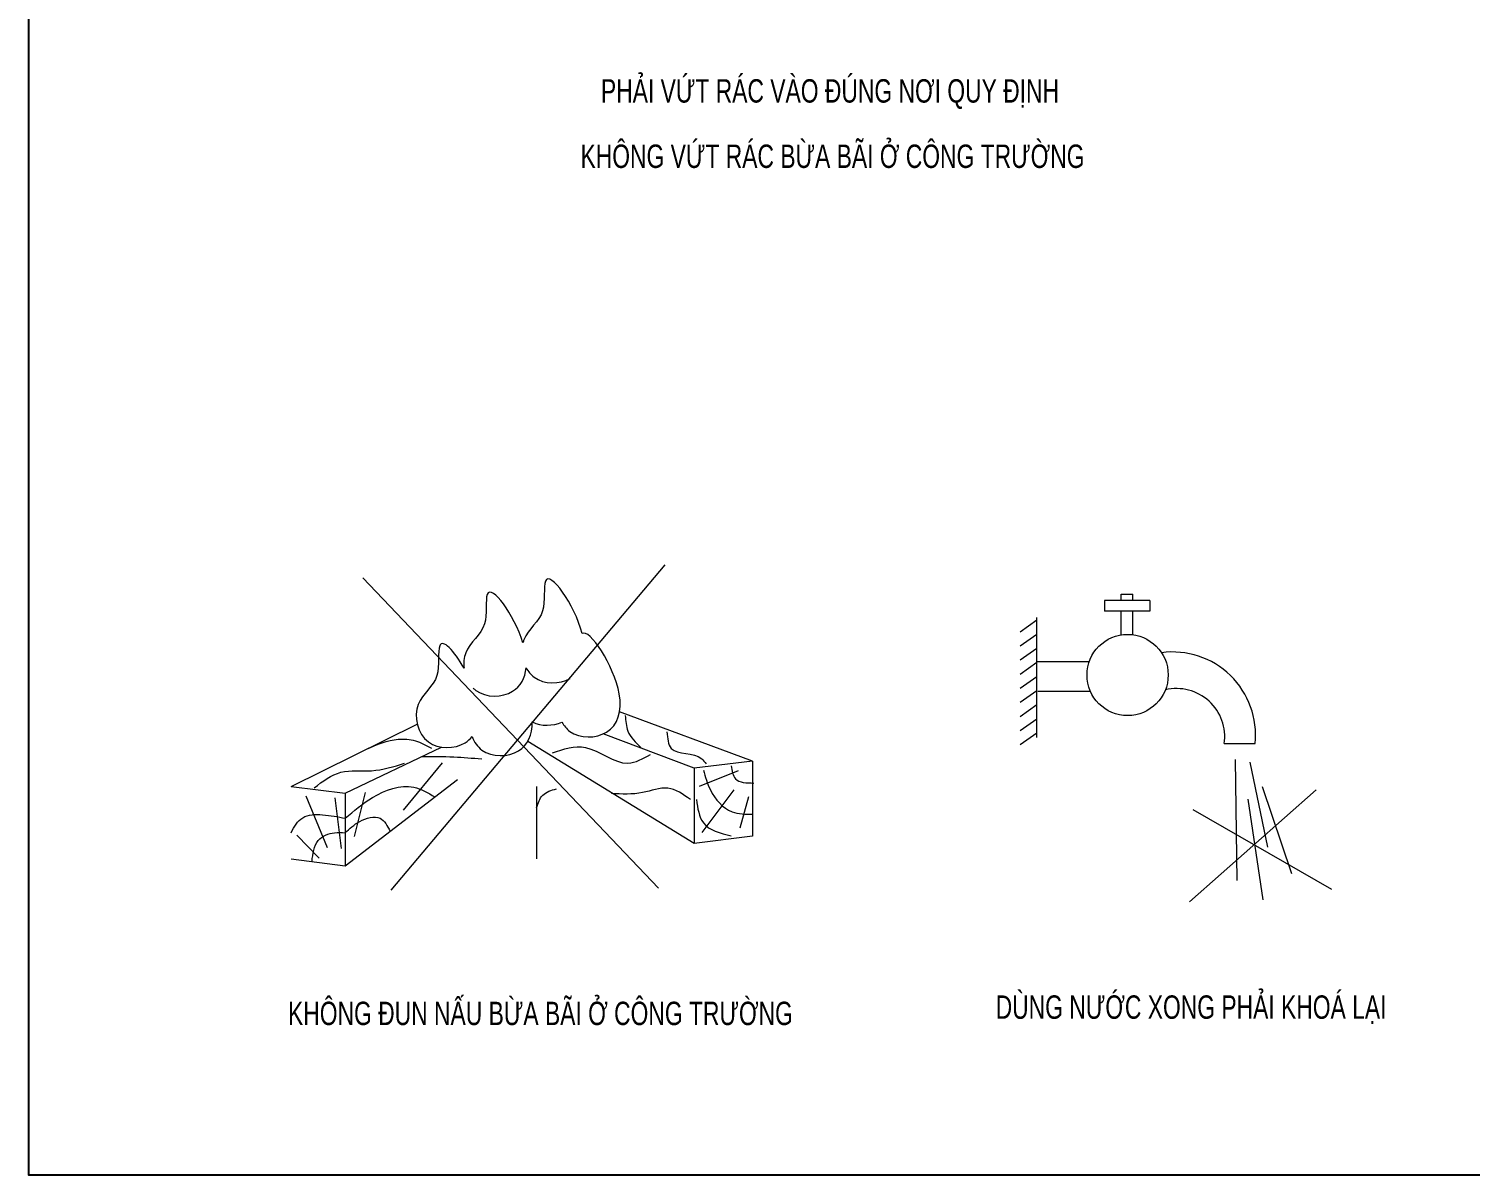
# Model space of a CAD drawing. Header units: millimetres. Extents: x -346728 to 1320345, y -537202 to -385966.
# Drawn here: x 642748 to 671898, y -535536 to -512355 of the extents above; entities that cross this region are included whole.
import ezdxf

# ---------------------------------------------------------------- set-up
doc = ezdxf.new("R2010")
doc.units = ezdxf.units.MM
doc.header["$LTSCALE"] = 100
doc.layers.add('TEXT2', color=8, linetype='Continuous')
doc.layers.add('THAY', color=155, linetype='Continuous', lineweight=20)
doc.styles.add('HAI', font='VHARIAL.TTF', dxfattribs={"width": 0.7, "height": 500})

# ---------------------------------------------------------------- blocks, each defined once
blk = doc.blocks.new('LVL-KHUNGTEN')
blk.add_lwpolyline([(61073, 41093), (119124, 41093), (119124, 62), (61073, 62)], close=True)
at = {"layer": 'DEFPOINTS'}
for p, q in [((61073, 62), (61073, 41093)), ((119124, 62), (61073, 62))]:
    blk.add_line(p, q, dxfattribs=at)

msp = doc.modelspace()

# ---------------------------------------------------------------- linework, layer by layer
at = {"layer": 'THAY', "color": 7}
for p, q in [((655611.6, -523197, -881.1), (650066.9, -529773.9, -881.1)), ((649503.8, -523456.6, -881.1), (655481.6, -529730.6, -881.1)), ((668779.8, -527746.3, -881.1), (666219.5, -530009.9, -881.1)), ((666288.7, -528143.8, -881.1), (669091.2, -529750.8, -881.1))]:
    msp.add_line(p, q, dxfattribs=at)
at = {"layer": 'THAY', "color": 3}
for p, q in [((664840.5, -523913.6, -881.1), (664840.5, -523788.3, -881.1)), ((664840.5, -523788.3, -881.1), (665076.6, -523788.3, -881.1)), ((665076.6, -523913.6, -881.1), (665076.6, -523788.3, -881.1)), ((665417.2, -523913.6, -881.1), (664499.8, -523913.6, -881.1)), ((664499.8, -523913.6, -881.1), (664499.8, -524129.7, -881.1)), ((665417.2, -523913.6, -881.1), (665417.2, -524129.7, -881.1)), ((663136.2, -524316, -881.1), (662795.9, -524553.3, -881.1)), ((663136.2, -526686.1, -881.1), (663136.2, -524258.6, -881.1)), ((665417.2, -524129.7, -881.1), (664499.8, -524129.7, -881.1)), ((664840.5, -524611, -881.1), (664840.5, -524129.7, -881.1)), ((665076.6, -524607.7, -881.1), (665076.6, -524129.7, -881.1)), ((663136.2, -524601.1, -881.1), (662795.9, -524838.5, -881.1)), ((663136.2, -524886.3, -881.1), (662795.9, -525123.6, -881.1)), ((663136.2, -525171.4, -881.1), (662795.9, -525408.7, -881.1)), ((663136.2, -525151.8, -881.1), (664194.9, -525151.8, -881.1)), ((663136.2, -525456.5, -881.1), (662795.9, -525693.9, -881.1)), ((663136.2, -525741.7, -881.1), (662795.9, -525979, -881.1)), ((663156.3, -525751.3, -881.1), (664218.6, -525751.3, -881.1)), ((663136.2, -526026.8, -881.1), (662795.9, -526264.2, -881.1)), ((648051.1, -527673.5, -881.1), (650603.7, -526412.5, -881.1)), ((657380.3, -527161.7, -881.1), (654694.8, -526169.1, -881.1)), ((663136.2, -526311.9, -881.1), (662795.9, -526549.3, -881.1)), ((656203, -527308.6, -881.1), (654363.8, -526612.6, -881.1)), ((663136.2, -526597.1, -881.1), (662795.9, -526834.4, -881.1)), ((649148.7, -527810.5, -881.1), (651097.1, -526880.8, -881.1)), ((656203, -528827.3, -881.1), (652840.1, -526764, -881.1)), ((666925.7, -526809.7, -881.1), (667549.6, -526809.7, -881.1)), ((657380.3, -527161.7, -881.1), (656203, -527308.6, -881.1)), ((656203, -527308.6, -881.1), (656203, -528827.3, -881.1)), ((657380.3, -527161.7, -881.1), (657380.3, -528680.4, -881.1)), ((667144, -527132.2, -881.1), (667176.9, -529577.5, -881.1)), ((667443.8, -527184.8, -881.1), (667796.6, -528901.9, -881.1)), ((649148.7, -529277.9, -881.1), (651417.3, -527535.7, -881.1)), ((657092.9, -527361.1, -881.1), (656303.1, -527676.7, -881.1)), ((648051.1, -527673.5, -881.1), (649148.7, -527810.5, -881.1)), ((648347, -527863.6, -881.1), (648780.4, -528908.1, -881.1)), ((649148.7, -527810.5, -881.1), (649148.7, -529277.9, -881.1)), ((649331.4, -528686.2, -881.1), (649558.6, -527800.1, -881.1)), ((653017.6, -527673.5, -881.1), (653017.6, -529140.9, -881.1)), ((657005.2, -527746.8, -881.1), (656355.7, -528605.8, -881.1)), ((657303.5, -527887, -881.1), (657128, -528518.1, -881.1)), ((667691.6, -527673, -881.1), (668284.3, -529432.2, -881.1)), ((648937.6, -527906.9, -881.1), (649062.2, -528929.7, -881.1)), ((667399, -527930.4, -881.1), (667701.9, -529966.1, -881.1)), ((648617.9, -529124.5, -881.1), (648168.2, -528659.1, -881.1)), ((657380.3, -528680.4, -881.1), (656203, -528827.3, -881.1)), ((648051.1, -529140.9, -881.1), (649148.7, -529277.9, -881.1))]:
    msp.add_line(p, q, dxfattribs=at)
at = {"layer": 'THAY'}
msp.add_line((650326.8, -528156.7, -881.1), (651116.6, -527194.9, -881.1), dxfattribs=at)
at = {"layer": 'THAY', "color": 3}
msp.add_circle((664969.9, -525421.3, -881.1), 820.6, dxfattribs=at)
for centre, radius, start, end in [((665876.2, -526637.9, -881.1), 1682.2, 354.13905, 97.54003), ((665959.1, -526671.9, -881.1), 976.3, 351.88419, 103.36331)]:
    msp.add_arc(centre, radius, start, end, dxfattribs=at)
for points, knots in [([(653939.7, -524585), (653785.8, -523993.7), (653058.6, -522971.5), (653197, -523931.3), (653139.4, -524123.2), (653072.5, -524345.9), (652824.7, -524501.2), (652745.8, -524749.1), (652740.5, -524770.1)], [7925.0867464, 7925.0867464, 7925.0867464, 7925.0867464, 11261.4949109, 12780.9722489, 12780.9722489, 12780.9722489, 14544.4772939, 14703.7523483, 14703.7523483, 14703.7523483, 14703.7523483]), ([(652740.5, -524770.1), (652564.8, -524198.3), (651886.9, -523268.6), (652021, -524198.2), (651963.4, -524390.1), (651896.5, -524612.8), (651572, -524816.3), (651537.2, -525178.3), (651550.3, -525285.5)], [24233.8147951, 24233.8147951, 24233.8147951, 24233.8147951, 33784.4847327, 38342.9167467, 38342.9167467, 38342.9167467, 43633.4318816, 45895.8537847, 45895.8537847, 45895.8537847, 45895.8537847]), ([(651550.3, -525285.5), (651351.9, -524929), (650953.1, -524506.6), (651058.8, -525239.3), (651001.2, -525431.2), (650934.3, -525653.9), (650451.1, -525956.8), (650690.1, -526938.7), (651446.7, -526916), (651673.1, -526716.2), (651712.1, -526667.1)], [27221.9236786, 27221.9236786, 27221.9236786, 27221.9236786, 33784.4847327, 38342.9167467, 38342.9167467, 38342.9167467, 43633.4318816, 49589.8727683, 55213.7788178, 56703.1073475, 56703.1073475, 56703.1073475, 56703.1073475]), ([(653529.9, -526372.9), (653570, -526447), (653791.7, -526717.9), (654579, -526694.3), (654897.9, -525698.1), (654081.8, -524469.3), (653939.7, -524585)], [9466.1882064, 9466.1882064, 9466.1882064, 9466.1882064, 11246.9560216, 16870.8620711, 23066.1698769, 33128.3677027, 33128.3677027, 33128.3677027, 33128.3677027]), ([(651735.5, -525685.2), (651752.8, -525702.6), (651966.2, -525888.2), (652572.8, -525870), (652786.1, -525486.3), (652806.2, -525274.5)], [49055.5421496, 49055.5421496, 49055.5421496, 49055.5421496, 49589.8727683, 55213.7788178, 59535.1847541, 59535.1847541, 59535.1847541, 59535.1847541]), ([(652806.2, -525274.5), (652846.5, -525350.2), (653064.5, -525618.9), (653484.5, -525610.9), (653694.4, -525491.7)], [15925.8196087, 15925.8196087, 15925.8196087, 15925.8196087, 16529.9575894, 18363.6523705, 18363.6523705, 18363.6523705, 18363.6523705]), ([(651712.1, -526667.1), (651753.5, -526775.4), (651974.9, -527096.9), (652733, -527074.1), (652933.5, -526633.8), (652928.3, -526369.8)], [47163.2210441, 47163.2210441, 47163.2210441, 47163.2210441, 49589.8727683, 55213.7788178, 60259.4456227, 60259.4456227, 60259.4456227, 60259.4456227])]:
    msp.add_open_spline(points, degree=3, knots=knots, dxfattribs=at)
msp.add_open_spline([(652928.3, -526369.8), (653110.1, -526461.4), (653349, -526454.9), (653529.9, -526372.9)], degree=3, dxfattribs=at)
for points in [[(654811.2, -526239.2), (654863.9, -526554.8), (655127.1, -526887.8)], [(649577.9, -526919.2), (650218.6, -526719.5), (650564.8, -526751.9), (650889.4, -526903.2)], [(655653.7, -526572.3), (655741.4, -526905.4), (656355.7, -527115.7), (656443.5, -527220.9)], [(653336.9, -526993), (654003.8, -526887.8), (654863.9, -527203.4), (655320.2, -527028.1)], [(648519.9, -527702.8), (649060.9, -527389.5), (649677.6, -527357), (650348.4, -527205.7)], [(650703, -527068.8), (651343.8, -527076.1), (651906.4, -527119.3)], [(656952.5, -527256), (657040.3, -527518.9), (657408.8, -527606.6)], [(656390.8, -527343.6), (656531.3, -527746.8), (656970, -528185.1), (657391.3, -528237.6)], [(649148.7, -528318.2), (649699.3, -527897.3), (650532.4, -527692), (650960.2, -527886.7)], [(653017.6, -528107.1), (653140.1, -527852.8), (653419.1, -527723.6)], [(656127.6, -527939.6), (655671.2, -527711.7), (655162.2, -527799.4), (654530.4, -527816.9)], [(656250.4, -527939.6), (656390.8, -528412.9), (656952.5, -528675.9)], [(648051.1, -528610.4), (648287.4, -528307.4), (648688.3, -528247.8), (649148.7, -528318.2)], [(649148.7, -528610.4), (649439.6, -528383.6), (649850.7, -528318.8), (650053.6, -528583)], [(648475.1, -529193.8), (648601.6, -528767.3), (648932.1, -528610.4), (649148.7, -528610.4)]]:
    msp.add_spline(points, degree=3, dxfattribs=at)

# ---------------------------------------------------------------- block references
at = {"xscale": 1.339663568069227, "yscale": 1.339663568069227, "zscale": 1.339663568069227}
msp.add_blockref('LVL-KHUNGTEN', (560930.8, -535618.7, -881.1), dxfattribs=at)

# ---------------------------------------------------------------- texts
at = {"layer": 'TEXT2', "color": 170, "style": 'HAI', "width": 0.7}
for s, p in [('ph¶i vøt r¸c vµo ®óng n¬i quy ®Þnh', (654318.7, -513846.1, -881.1)), ('kh«ng vøt r¸c bõa b·i ë c«ng tr\xadêng', (653905.3, -515167.5, -881.1)), ('kh«ng ®un nÊu bõa b·i ë c«ng tr\xadêng', (647990.1, -532500.6, -881.1)), ('dïng n\xadíc xong ph¶i kho¸ l¹i', (662301.1, -532373.1, -881.1))]:
    msp.add_text(s, height=472.636, dxfattribs=at).set_placement(p)

doc.saveas('drawing.dxf')
